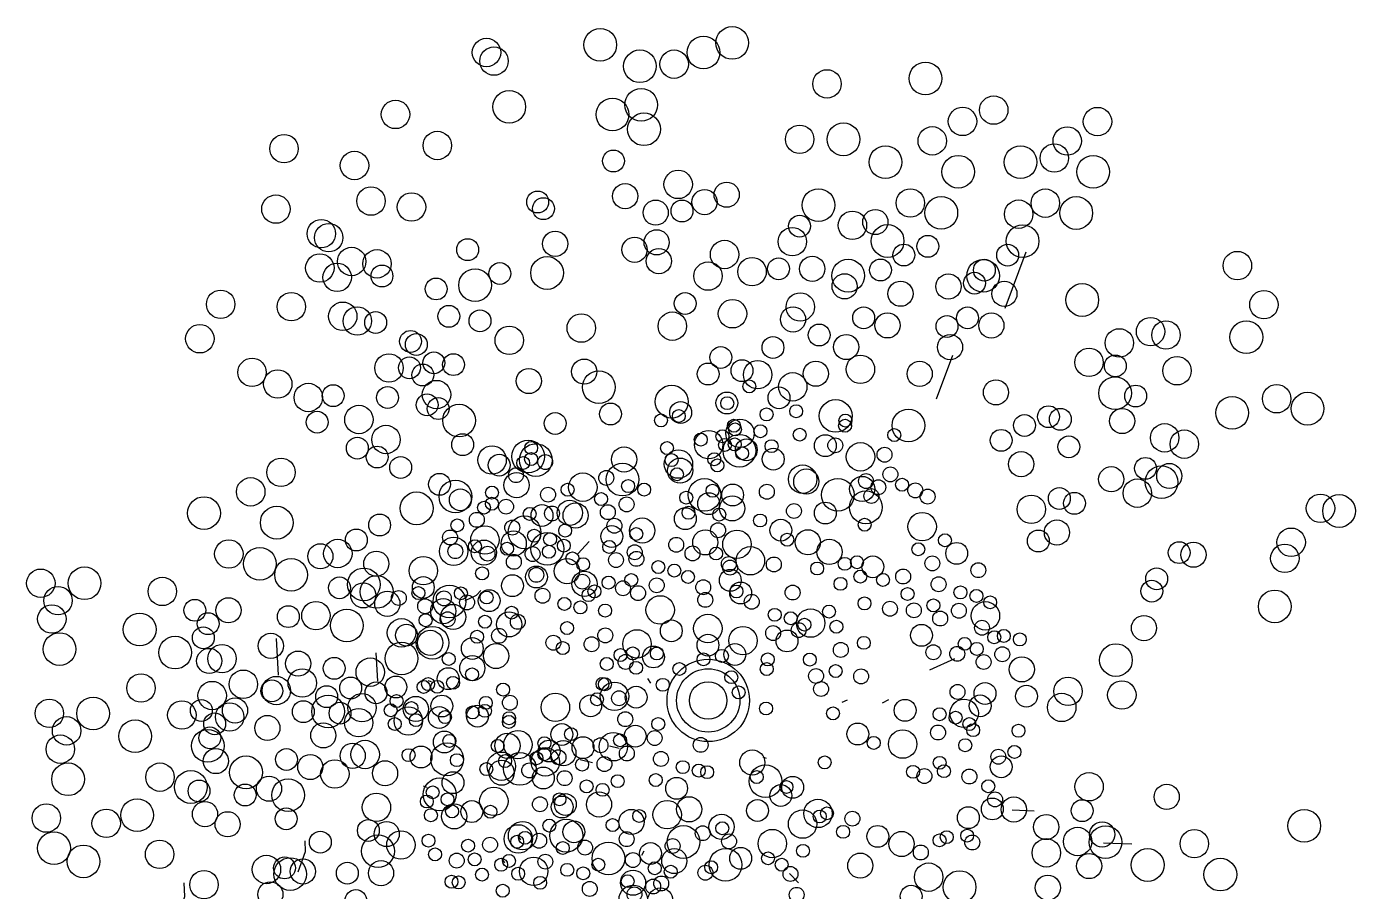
# Model space of a CAD drawing. Header units: millimetres. Extents: x 441156 to 441876, y 4514765 to 4515211.
# Drawn here: x 441409.474 to 441410.916, y 4514833.179 to 4514834.117 of the extents above; entities that cross this region are included whole.
import ezdxf

# ---------------------------------------------------------------- set-up
doc = ezdxf.new("R2010")
doc.units = ezdxf.units.MM
doc.layers.add('01_piscinas', color=254, linetype='Continuous')

msp = doc.modelspace()

# ---------------------------------------------------------------- linework, layer by layer
at = {"layer": '01_piscinas'}
for p, q in [((441410.53573987, 4514833.81185039, 0.00000053), (441410.55851209, 4514833.87315197, 0.00000053)), ((441410.46143894, 4514833.71367405, 0.00000053), (441410.47895603, 4514833.76082911, 0.00000053)), ((441410.0846284, 4514833.55888913, 0.00000053), (441410.07241944, 4514833.54534543, 0.00000053)), ((441409.74521343, 4514833.45373142, 0.00000053), (441409.74728696, 4514833.41372432, 0.00000053)), ((441409.85334168, 4514833.43819792, 0.00000053), (441409.8549367, 4514833.40742323, 0.00000053)), ((441410.45432114, 4514833.41971833, 0.00000053), (441410.48138038, 4514833.43211904, 0.00000053)), ((441409.91357885, 4514833.40652842, 0.00000053), (441409.91012765, 4514833.40767762, 0.00000053)), ((441410.15154696, 4514833.40508074, 0.00000053), (441410.14824222, 4514833.41038336, 0.00000053)), ((441409.86929552, 4514833.39108042, 0.00000053), (441409.86584433, 4514833.39222962, 0.00000053)), ((441410.36432541, 4514833.38687476, 0.00000053), (441410.35882789, 4514833.38412386, 0.00000053)), ((441410.40949228, 4514833.38701132, 0.00000053), (441410.40234551, 4514833.38343514, 0.00000053)), ((441410.11711269, 4514833.33436368, 0.00000053), (441410.10682681, 4514833.33675115, 0.00000053)), ((441410.08811575, 4514833.31874691, 0.00000053), (441410.0747441, 4514833.32185062, 0.00000053)), ((441410.27695331, 4514833.32361634, 0.00000053), (441410.27350212, 4514833.32476554, 0.00000053)), ((441409.90848195, 4514833.29212728, 0.00000053), (441409.90503076, 4514833.29327648, 0.00000053)), ((441410.72320489, 4514833.2885267, 0.00000053), (441410.72409725, 4514833.28587464, 0.00000053)), ((441410.54348249, 4514833.26761473, 0.00000053), (441410.56731575, 4514833.2667772, 0.00000053)), ((441410.87603561, 4514833.25915883, 0.00000053), (441410.87719568, 4514833.25571116, 0.00000053)), ((441410.01044765, 4514833.2351548, 0.00000053), (441410.0071429, 4514833.24045742, 0.00000053)), ((441410.14390432, 4514833.22308405, 0.00000053), (441410.14154827, 4514833.21833843, 0.00000053)), ((441410.64239648, 4514833.23197328, 0.00000053), (441410.67337972, 4514833.23088449, 0.00000053)), ((441409.99310401, 4514833.21015524, 0.00000053), (441409.98979927, 4514833.21545785, 0.00000053)), ((441410.30201462, 4514833.19875672, 0.00000053), (441410.31163618, 4514833.1884343, 0.00000053))]:
    msp.add_line(p, q, dxfattribs=at)
at = {"layer": '01_piscinas', "elevation": 0.00000053}
for points in [[(441409.95003837, 4514833.49471994), (441409.9625446, 4514833.50065879), (441409.9625446, 4514833.50065879), (441409.96715964, 4514833.50573662)], [(441409.76918804, 4514833.20067859), (441409.77703613, 4514833.22272065), (441409.77703613, 4514833.22272065), (441409.77648308, 4514833.23430372)], [(441409.6358137, 4514833.1449563), (441409.64601622, 4514833.17361097), (441409.64601622, 4514833.17361097), (441409.64529726, 4514833.18866897)]]:
    msp.add_lwpolyline(points, dxfattribs=at)
at = {"layer": '01_piscinas'}
for centre, radius in [((441410.09671659, 4514834.09764703, 0.00000053), 0.01775907), ((441410.2397932, 4514834.09967022, 0.00000053), 0.01775907), ((441409.97328132, 4514834.08930916, 0.00000053), 0.01541533), ((441410.20866391, 4514834.08922403, 0.00000053), 0.01775907), ((441409.98140293, 4514834.07997261, 0.00000053), 0.01541533), ((441410.13969358, 4514834.07437626, 0.00000053), 0.01775907), ((441410.17680259, 4514834.07662065, 0.00000053), 0.01541533), ((441410.34261679, 4514834.05526044, 0.00000053), 0.01541533), ((441410.44942446, 4514834.0611314, 0.00000053), 0.01775907), ((441409.99800466, 4514834.03044427, 0.00000053), 0.01775907), ((441410.14108126, 4514834.03246746, 0.00000053), 0.01775907), ((441410.52347762, 4514834.02682509, 0.00000053), 0.01541533), ((441409.87456938, 4514834.0221064, 0.00000053), 0.01541533), ((441410.10995198, 4514834.02202127, 0.00000053), 0.01775907), ((441410.48961967, 4514834.01454708, 0.00000053), 0.01541533), ((441410.63602999, 4514834.01439106, 0.00000053), 0.01541533), ((441410.14411929, 4514834.00600266, 0.00000053), 0.01775907), ((441410.36043373, 4514833.99514618, 0.00000053), 0.01775907), ((441409.75371888, 4514833.98495488, 0.00000053), 0.01541533), ((441409.92000334, 4514833.98840467, 0.00000053), 0.01541533), ((441410.31298554, 4514833.99519084, 0.00000053), 0.01541533), ((441410.4567744, 4514833.99344748, 0.00000053), 0.01541533), ((441410.60318472, 4514833.99329145, 0.00000053), 0.01541533), ((441410.11095817, 4514833.97161634, 0.00000053), 0.01185795), ((441410.40609677, 4514833.97042099, 0.00000053), 0.01775907), ((441410.55250709, 4514833.97026497, 0.00000053), 0.01775907), ((441410.58924616, 4514833.97481808, 0.00000053), 0.01541533), ((441409.83012219, 4514833.96674989, 0.00000053), 0.01541533), ((441410.48496755, 4514833.95998054, 0.00000053), 0.01775907), ((441410.63137787, 4514833.95982451, 0.00000053), 0.01775907), ((441410.18121289, 4514833.94620591, 0.00000053), 0.01541533), ((441409.84799223, 4514833.92811737, 0.00000053), 0.01541533), ((441410.12372873, 4514833.93351761, 0.00000053), 0.01366082), ((441410.20984205, 4514833.92703838, 0.00000053), 0.01366082), ((441410.23378765, 4514833.93507392, 0.00000053), 0.01366082), ((441410.33336072, 4514833.92376344, 0.00000053), 0.01775907), ((441410.43302161, 4514833.92605823, 0.00000053), 0.01541533), ((441410.57943193, 4514833.92590221, 0.00000053), 0.01541533), ((441409.74486724, 4514833.91942502, 0.00000053), 0.01541533), ((441409.89197632, 4514833.92167514, 0.00000053), 0.01541533), ((441410.02877852, 4514833.92710387, 0.00000053), 0.01185795), ((441410.03502591, 4514833.91992191, 0.00000053), 0.01185795), ((441410.15678794, 4514833.91561703, 0.00000053), 0.01366082), ((441410.18533334, 4514833.91734348, 0.00000053), 0.01185795), ((441410.46658132, 4514833.91533258, 0.00000053), 0.01775907), ((441410.55047489, 4514833.91390624, 0.00000053), 0.01541533), ((441410.61299164, 4514833.91517656, 0.00000053), 0.01775907), ((441410.31288272, 4514833.90091255, 0.00000053), 0.01185795), ((441410.37020662, 4514833.90178426, 0.00000053), 0.01541533), ((441410.39504247, 4514833.90542867, 0.00000053), 0.01366082), ((441409.7941117, 4514833.8927606, 0.00000053), 0.01541533), ((441409.80216989, 4514833.88839734, 0.00000053), 0.01541533), ((441410.15785539, 4514833.88337949, 0.00000053), 0.01366082), ((441410.30505946, 4514833.88411062, 0.00000053), 0.01541533), ((441410.40836791, 4514833.88480393, 0.00000053), 0.01775907), ((441410.55477823, 4514833.8846479, 0.00000053), 0.01775907), ((441409.95284626, 4514833.87540944, 0.00000053), 0.01185795), ((441410.04779647, 4514833.88182319, 0.00000053), 0.01366082), ((441410.13390979, 4514833.87534396, 0.00000053), 0.01366082), ((441410.2315077, 4514833.87016049, 0.00000053), 0.01541533), ((441410.45200644, 4514833.8790392, 0.00000053), 0.01185795), ((441409.79250255, 4514833.85557489, 0.00000053), 0.01541533), ((441409.8269681, 4514833.86255994, 0.00000053), 0.01541533), ((441409.85454808, 4514833.86003609, 0.00000053), 0.01541533), ((441410.03896061, 4514833.85015599, 0.00000053), 0.01775907), ((441410.16019234, 4514833.86302195, 0.00000053), 0.01366082), ((441410.32658806, 4514833.85467081, 0.00000053), 0.01366082), ((441410.42596186, 4514833.86959458, 0.00000053), 0.01185795), ((441410.53858519, 4514833.86947456, 0.00000053), 0.01185795), ((441410.78776867, 4514833.85817206, 0.00000053), 0.01541533), ((441409.81130498, 4514833.84539393, 0.00000053), 0.01541533), ((441409.85988433, 4514833.84683135, 0.00000053), 0.01185795), ((441409.96087391, 4514833.8369061, 0.00000053), 0.01775907), ((441409.98779546, 4514833.84948503, 0.00000053), 0.01185795), ((441410.21362225, 4514833.84675187, 0.00000053), 0.01541533), ((441410.26135818, 4514833.85151536, 0.00000053), 0.01541533), ((441410.29008946, 4514833.85470516, 0.00000053), 0.01185795), ((441410.3655545, 4514833.84721771, 0.00000053), 0.01775907), ((441410.40069627, 4514833.85336412, 0.00000053), 0.01185795), ((441410.51196482, 4514833.84706169, 0.00000053), 0.01775907), ((441410.51331959, 4514833.8532441, 0.00000053), 0.01185795), ((441409.91865611, 4514833.83282751, 0.00000053), 0.01185795), ((441410.36171348, 4514833.83565143, 0.00000053), 0.01366082), ((441410.42238331, 4514833.82762032, 0.00000053), 0.01366082), ((441410.4743368, 4514833.83553141, 0.00000053), 0.01366082), ((441410.50259762, 4514833.83903381, 0.00000053), 0.01185795), ((441410.53500663, 4514833.8275003, 0.00000053), 0.01366082), ((441410.61950282, 4514833.82085434, 0.00000053), 0.01775907), ((441409.68492242, 4514833.81620181, 0.00000053), 0.01541533), ((441409.76164003, 4514833.81354585, 0.00000053), 0.01541533), ((441410.18872587, 4514833.81702445, 0.00000053), 0.01185795), ((441410.31360856, 4514833.81329541, 0.00000053), 0.01541533), ((441410.81649261, 4514833.81569649, 0.00000053), 0.01541533), ((441409.81740759, 4514833.8032052, 0.00000053), 0.01541533), ((441409.83311889, 4514833.7980073, 0.00000053), 0.01541533), ((441409.93240229, 4514833.80311019, 0.00000053), 0.01185795), ((441409.96623621, 4514833.79815463, 0.00000053), 0.01185795), ((441410.24014202, 4514833.80591775, 0.00000053), 0.01541533), ((441410.30576267, 4514833.79976101, 0.00000053), 0.01366082), ((441410.3824249, 4514833.80152624, 0.00000053), 0.01185795), ((441410.49504822, 4514833.80140622, 0.00000053), 0.01185795), ((441409.85307538, 4514833.79642376, 0.00000053), 0.01185795), ((441410.0760542, 4514833.79035923, 0.00000053), 0.01541533), ((441410.17493619, 4514833.7924125, 0.00000053), 0.01541533), ((441410.40824006, 4514833.79327574, 0.00000053), 0.01366082), ((441410.47277357, 4514833.79217855, 0.00000053), 0.01185795), ((441410.52086338, 4514833.79315572, 0.00000053), 0.01366082), ((441410.69355599, 4514833.78654803, 0.00000053), 0.01541533), ((441410.71027229, 4514833.78283997, 0.00000053), 0.01541533), ((441410.79742326, 4514833.7804546, 0.00000053), 0.01775907), ((441409.66234717, 4514833.77878604, 0.00000053), 0.01541533), ((441409.89095573, 4514833.77591267, 0.00000053), 0.01185795), ((441409.89715434, 4514833.77255631, 0.00000053), 0.01185795), ((441409.9979675, 4514833.77710934, 0.00000053), 0.01541533), ((441410.28399247, 4514833.76925884, 0.00000053), 0.01185795), ((441410.33410567, 4514833.78285395, 0.00000053), 0.01185795), ((441410.36346051, 4514833.76979216, 0.00000053), 0.01366082), ((441410.47608383, 4514833.76967214, 0.00000053), 0.01366082), ((441410.65969804, 4514833.77427003, 0.00000053), 0.01541533), ((441410.22741419, 4514833.75852797, 0.00000053), 0.01185795), ((441410.62685277, 4514833.75317042, 0.00000053), 0.01541533), ((441409.71901565, 4514833.74231045, 0.00000053), 0.01541533), ((441409.86751037, 4514833.7471196, 0.00000053), 0.01541533), ((441409.88971792, 4514833.74730828, 0.00000053), 0.01185795), ((441409.91622989, 4514833.75268139, 0.00000053), 0.01185795), ((441409.93744526, 4514833.75073997, 0.00000053), 0.01185795), ((441410.07930105, 4514833.74313989, 0.00000053), 0.01366082), ((441410.21365615, 4514833.74052134, 0.00000053), 0.01185795), ((441410.2503761, 4514833.74418556, 0.00000053), 0.01185795), ((441410.26746144, 4514833.73983085, 0.00000053), 0.01541533), ((441410.33052712, 4514833.74087968, 0.00000053), 0.01366082), ((441410.37888974, 4514833.74568185, 0.00000053), 0.01541533), ((441410.44315044, 4514833.74075966, 0.00000053), 0.01366082), ((441410.65530725, 4514833.7493061, 0.00000053), 0.01185795), ((441410.72227992, 4514833.74407246, 0.00000053), 0.01541533), ((441409.74691549, 4514833.72968549, 0.00000053), 0.01541533), ((441409.90418133, 4514833.73947677, 0.00000053), 0.01185795), ((441410.01923435, 4514833.73294767, 0.00000053), 0.01366082), ((441410.0951601, 4514833.7262042, 0.00000053), 0.01775907), ((441410.30549792, 4514833.72668116, 0.00000053), 0.01541533), ((441409.78008619, 4514833.71503385, 0.00000053), 0.01541533), ((441409.80696398, 4514833.71702129, 0.00000053), 0.01185795), ((441409.86597752, 4514833.71497825, 0.00000053), 0.01185795), ((441409.9190669, 4514833.71825163, 0.00000053), 0.01541533), ((441410.17412783, 4514833.71051938, 0.00000053), 0.01775907), ((441410.25834071, 4514833.72712647, 0.00000053), 0.00701654), ((441410.2905687, 4514833.7147856, 0.00000053), 0.01185795), ((441410.52587198, 4514833.72060017, 0.00000053), 0.01366082), ((441410.65504592, 4514833.71970348, 0.00000053), 0.01775907), ((441410.67740258, 4514833.71663259, 0.00000053), 0.01185795), ((441410.83030837, 4514833.71370737, 0.00000053), 0.01541533), ((441409.90887565, 4514833.7070239, 0.00000053), 0.01185795), ((441409.92096126, 4514833.70302552, 0.00000053), 0.01185795), ((441410.10783458, 4514833.69714239, 0.00000053), 0.01185795), ((441410.18389765, 4514833.69872183, 0.00000053), 0.01185795), ((441410.23405597, 4514833.70911048, 0.00000053), 0.01185795), ((441410.23440095, 4514833.70888453, 0.00000053), 0.00701654), ((441410.35203158, 4514833.69508055, 0.00000053), 0.01775907), ((441410.78208136, 4514833.69839012, 0.00000053), 0.01775907), ((441410.86386808, 4514833.70298172, 0.00000053), 0.01775907), ((441409.7895984, 4514833.68823994, 0.00000053), 0.01185795), ((441409.83488925, 4514833.69115091, 0.00000053), 0.01541533), ((441409.94355327, 4514833.6899871, 0.00000053), 0.01775907), ((441410.04776788, 4514833.68695017, 0.00000053), 0.01185795), ((441410.16257697, 4514833.6901789, 0.00000053), 0.00701654), ((441410.18188515, 4514833.69495533, 0.00000053), 0.00701654), ((441410.27707191, 4514833.69667669, 0.00000053), 0.00701654), ((441410.30919384, 4514833.70018787, 0.00000053), 0.00701654), ((441410.36259366, 4514833.6900466, 0.00000053), 0.00701654), ((441410.43090236, 4514833.68464009, 0.00000053), 0.01775907), ((441410.55679137, 4514833.68476608, 0.00000053), 0.01185795), ((441410.58283595, 4514833.6942107, 0.00000053), 0.01185795), ((441410.59569465, 4514833.69135834, 0.00000053), 0.01185795), ((441410.66273385, 4514833.68952344, 0.00000053), 0.01366082), ((441409.86424945, 4514833.66946195, 0.00000053), 0.01541533), ((441410.22918219, 4514833.67300282, 0.00000053), 0.00701654), ((441410.248181, 4514833.67621307, 0.00000053), 0.01541533), ((441410.24166836, 4514833.68445318, 0.00000053), 0.00701654), ((441410.24285758, 4514833.68045532, 0.00000053), 0.00701654), ((441410.27038948, 4514833.67849128, 0.00000053), 0.00701654), ((441410.31296987, 4514833.67471796, 0.00000053), 0.00701654), ((441410.36220263, 4514833.68442768, 0.00000053), 0.00701654), ((441410.41560245, 4514833.67428641, 0.00000053), 0.00701654), ((441410.53152578, 4514833.66853561, 0.00000053), 0.01185795), ((441410.70883329, 4514833.67134201, 0.00000053), 0.01541533), ((441409.83318954, 4514833.66018179, 0.00000053), 0.01185795), ((441409.94741624, 4514833.66388114, 0.00000053), 0.01185795), ((441410.01856045, 4514833.65102759, 0.00000053), 0.01775907), ((441410.02171105, 4514833.66034231, 0.00000053), 0.00701654), ((441410.16907608, 4514833.66020038, 0.00000053), 0.00701654), ((441410.20572197, 4514833.66940887, 0.00000053), 0.00701654), ((441410.21432305, 4514833.66393507, 0.00000053), 0.01541533), ((441410.23195702, 4514833.66367449, 0.00000053), 0.00701654), ((441410.24760889, 4514833.65732623, 0.00000053), 0.01775907), ((441410.24252311, 4514833.66415819, 0.00000053), 0.00701654), ((441410.25507091, 4514833.6582744, 0.00000053), 0.01185795), ((441410.28247237, 4514833.66226152, 0.00000053), 0.00701654), ((441410.34078499, 4514833.66277517, 0.00000053), 0.01185795), ((441410.35160516, 4514833.66314365, 0.00000053), 0.00808333), ((441410.37895642, 4514833.65071779, 0.00000053), 0.01541533), ((441410.60493129, 4514833.66153718, 0.00000053), 0.01185795), ((441410.73013542, 4514833.66446782, 0.00000053), 0.01541533), ((441409.85465096, 4514833.65047028, 0.00000053), 0.01185795), ((441409.97937354, 4514833.6472547, 0.00000053), 0.01541533), ((441409.98707511, 4514833.641675, 0.00000053), 0.01185795), ((441410.02682172, 4514833.64721003, 0.00000053), 0.01775907), ((441410.02165724, 4514833.64822797, 0.00000053), 0.00701654), ((441410.03696792, 4514833.64505668, 0.00000053), 0.00808333), ((441410.12253142, 4514833.64779236, 0.00000053), 0.01366082), ((441410.18147777, 4514833.64283546, 0.00000053), 0.01541533), ((441410.17399232, 4514833.64715743, 0.00000053), 0.00701654), ((441410.22034267, 4514833.64813187, 0.00000053), 0.00701654), ((441410.25058746, 4514833.65446924, 0.00000053), 0.00701654), ((441410.28432974, 4514833.64815926, 0.00000053), 0.01185795), ((441410.40500498, 4514833.65300238, 0.00000053), 0.00808333), ((441410.55321282, 4514833.64279181, 0.00000053), 0.01366082), ((441409.75044051, 4514833.63384103, 0.00000053), 0.01541533), ((441409.88016688, 4514833.63919979, 0.00000053), 0.01185795), ((441410.00527984, 4514833.63079555, 0.00000053), 0.00808333), ((441410.01309835, 4514833.64400028, 0.00000053), 0.00701654), ((441410.12076677, 4514833.62599489, 0.00000053), 0.01775907), ((441410.18327583, 4514833.63572712, 0.00000053), 0.01366082), ((441410.17995269, 4514833.63176576, 0.00000053), 0.00701654), ((441410.22372642, 4514833.64140222, 0.00000053), 0.00701654), ((441410.31614143, 4514833.62644382, 0.00000053), 0.01541533), ((441410.32012487, 4514833.62385109, 0.00000053), 0.01366082), ((441410.41134745, 4514833.63168048, 0.00000053), 0.00808333), ((441410.65093239, 4514833.62639692, 0.00000053), 0.01366082), ((441410.68803009, 4514833.63817941, 0.00000053), 0.01185795), ((441410.70548171, 4514833.62321351, 0.00000053), 0.01775907), ((441410.71384525, 4514833.62992892, 0.00000053), 0.01366082), ((441409.71759524, 4514833.61274142, 0.00000053), 0.01541533), ((441409.92232308, 4514833.62082829, 0.00000053), 0.01185795), ((441409.93955137, 4514833.60773775, 0.00000053), 0.01775907), ((441410.00591078, 4514833.61993306, 0.00000053), 0.01366082), ((441410.07777079, 4514833.61776185, 0.00000053), 0.01541533), ((441410.10319524, 4514833.62785516, 0.00000053), 0.00808333), ((441410.12691699, 4514833.61895561, 0.00000053), 0.00701654), ((441410.20967093, 4514833.60936852, 0.00000053), 0.01775907), ((441410.35430271, 4514833.60946349, 0.00000053), 0.01775907), ((441410.3807947, 4514833.61581997, 0.00000053), 0.01366082), ((441410.38492457, 4514833.62440233, 0.00000053), 0.00808333), ((441410.39830568, 4514833.61774546, 0.00000053), 0.00808333), ((441410.42401338, 4514833.62045926, 0.00000053), 0.00701654), ((441410.43832439, 4514833.61426107, 0.00000053), 0.00808333), ((441410.67920204, 4514833.61127241, 0.00000053), 0.01541533), ((441409.8975094, 4514833.59485151, 0.00000053), 0.01775907), ((441409.94490784, 4514833.60414448, 0.00000053), 0.01185795), ((441409.97923049, 4514833.6119205, 0.00000053), 0.00701654), ((441410.04007184, 4514833.609683, 0.00000053), 0.00808333), ((441410.06128441, 4514833.61502592, 0.00000053), 0.00701654), ((441410.09758283, 4514833.60491117, 0.00000053), 0.00701654), ((441410.1442792, 4514833.61517526, 0.00000053), 0.00701654), ((441410.18990437, 4514833.60644058, 0.00000053), 0.00701654), ((441410.21419523, 4514833.59989303, 0.00000053), 0.01185795), ((441410.21841709, 4514833.61395503, 0.00000053), 0.00701654), ((441410.23979973, 4514833.59480931, 0.00000053), 0.01366082), ((441410.2402398, 4514833.60933765, 0.00000053), 0.01185795), ((441410.27736412, 4514833.61280375, 0.00000053), 0.00808333), ((441410.3847212, 4514833.59592852, 0.00000053), 0.01775907), ((441410.39076575, 4514833.60824994, 0.00000053), 0.00808333), ((441410.4517055, 4514833.60760419, 0.00000053), 0.00808333), ((441410.56417423, 4514833.59381826, 0.00000053), 0.01541533), ((441410.59458772, 4514833.60559068, 0.00000053), 0.01185795), ((441410.61097397, 4514833.60030284, 0.00000053), 0.01185795), ((441410.87790596, 4514833.59491885, 0.00000053), 0.01541533), ((441410.8980031, 4514833.59196426, 0.00000053), 0.01775907), ((441409.66691761, 4514833.58971494, 0.00000053), 0.01775907), ((441409.74578839, 4514833.57927448, 0.00000053), 0.01775907), ((441409.9706178, 4514833.59557847, 0.00000053), 0.00701654), ((441409.97917669, 4514833.59980617, 0.00000053), 0.00701654), ((441409.99448737, 4514833.59663488, 0.00000053), 0.00808333), ((441410.02011558, 4514833.5887754, 0.00000053), 0.00701654), ((441410.03346484, 4514833.58706198, 0.00000053), 0.01185795), ((441410.04436654, 4514833.58923053, 0.00000053), 0.00808333), ((441410.06360861, 4514833.5899642, 0.00000053), 0.01366082), ((441410.06996344, 4514833.58702762, 0.00000053), 0.01366082), ((441410.10493199, 4514833.59065788, 0.00000053), 0.00808333), ((441410.12521961, 4514833.59911024, 0.00000053), 0.00808333), ((441410.18892963, 4514833.58366256, 0.00000053), 0.01185795), ((441410.19237336, 4514833.59001036, 0.00000053), 0.00701654), ((441410.22571943, 4514833.58807031, 0.00000053), 0.00701654), ((441410.3067609, 4514833.59193595, 0.00000053), 0.00808333), ((441410.34083628, 4514833.58972589, 0.00000053), 0.01185795), ((441409.85736251, 4514833.57674377, 0.00000053), 0.01185795), ((441409.94164464, 4514833.57641673, 0.00000053), 0.00701654), ((441409.96279929, 4514833.58237375, 0.00000053), 0.00808333), ((441410.00122624, 4514833.57398035, 0.00000053), 0.00808333), ((441410.01455855, 4514833.56877824, 0.00000053), 0.01775907), ((441410.11203499, 4514833.57592343, 0.00000053), 0.00808333), ((441410.14222886, 4514833.57070828, 0.00000053), 0.01366082), ((441410.22450342, 4514833.57109238, 0.00000053), 0.00808333), ((441410.27005709, 4514833.58161949, 0.00000053), 0.00701654), ((441410.29251706, 4514833.57105361, 0.00000053), 0.01185795), ((441410.38345872, 4514833.57706568, 0.00000053), 0.00701654), ((441410.44585347, 4514833.57498178, 0.00000053), 0.01541533), ((441410.59200959, 4514833.56856876, 0.00000053), 0.01366082), ((441409.83209691, 4514833.5605133, 0.00000053), 0.01185795), ((441409.93382613, 4514833.56321201, 0.00000053), 0.00808333), ((441409.97156257, 4514833.5605452, 0.00000053), 0.01541533), ((441410.0028324, 4514833.55666433, 0.00000053), 0.01366082), ((441410.02494799, 4514833.5650808, 0.00000053), 0.00701654), ((441410.03926072, 4514833.55091729, 0.00000053), 0.01775907), ((441410.04231021, 4514833.56130045, 0.00000053), 0.00701654), ((441410.05864604, 4514833.57074257, 0.00000053), 0.00701654), ((441410.10915503, 4514833.56437517, 0.00000053), 0.01185795), ((441410.13575674, 4514833.56702388, 0.00000053), 0.00701654), ((441410.21061667, 4514833.55791876, 0.00000053), 0.01366082), ((441410.24489785, 4514833.555813, 0.00000053), 0.01541533), ((441410.29945387, 4514833.56075169, 0.00000053), 0.00701654), ((441410.32187189, 4514833.55799182, 0.00000053), 0.01366082), ((441410.47050605, 4514833.56021697, 0.00000053), 0.00701654), ((441410.57179445, 4514833.5593833, 0.00000053), 0.01185795), ((441410.84605716, 4514833.55804195, 0.00000053), 0.01541533), ((441409.69384245, 4514833.54535218, 0.00000053), 0.01541533), ((441409.72740216, 4514833.53462653, 0.00000053), 0.01775907), ((441409.79311412, 4514833.54280062, 0.00000053), 0.01366082), ((441409.81200456, 4514833.54579745, 0.00000053), 0.01541533), ((441409.93770462, 4514833.5482672, 0.00000053), 0.01541533), ((441409.93948903, 4514833.54832128, 0.00000053), 0.00808333), ((441409.9607016, 4514833.5536642, 0.00000053), 0.00701654), ((441409.97049243, 4514833.54675183, 0.00000053), 0.01366082), ((441409.97440127, 4514833.54569344, 0.00000053), 0.00808333), ((441409.99561383, 4514833.55103636, 0.00000053), 0.00701654), ((441410.02325061, 4514833.54523544, 0.00000053), 0.00808333), ((441410.04093926, 4514833.54774448, 0.00000053), 0.00701654), ((441410.05715911, 4514833.55435492, 0.00000053), 0.00701654), ((441410.10642258, 4514833.55297944, 0.00000053), 0.00701654), ((441410.13405936, 4514833.54717851, 0.00000053), 0.00808333), ((441410.17906467, 4514833.55529216, 0.00000053), 0.00808333), ((441410.19674337, 4514833.54590836, 0.00000053), 0.00808333), ((441410.22227874, 4514833.54581012, 0.00000053), 0.00701654), ((441410.25954337, 4514833.53795497, 0.00000053), 0.01541533), ((441410.34527073, 4514833.5475803, 0.00000053), 0.01366082), ((441410.44163574, 4514833.55042036, 0.00000053), 0.00701654), ((441410.48331152, 4514833.54595703, 0.00000053), 0.01185795), ((441410.72464362, 4514833.54680364, 0.00000053), 0.01185795), ((441410.74010296, 4514833.54453087, 0.00000053), 0.01366082), ((441410.8392199, 4514833.54057949, 0.00000053), 0.01541533), ((441409.76132693, 4514833.52277096, 0.00000053), 0.01775907), ((441409.85378395, 4514833.53476951, 0.00000053), 0.01366082), ((441409.90485935, 4514833.52716759, 0.00000053), 0.01541533), ((441410.002963, 4514833.53678307, 0.00000053), 0.00808333), ((441410.06053023, 4514833.52669547, 0.00000053), 0.01366082), ((441410.06647864, 4514833.54063232, 0.00000053), 0.00701654), ((441410.07814279, 4514833.53423486, 0.00000053), 0.00701654), ((441410.11377175, 4514833.53872615, 0.00000053), 0.00808333), ((441410.13592436, 4514833.54004198, 0.00000053), 0.00808333), ((441410.15964611, 4514833.53114243, 0.00000053), 0.00701654), ((441410.2361054, 4514833.53441208, 0.00000053), 0.00808333), ((441410.23753562, 4514833.5305245, 0.00000053), 0.00808333), ((441410.28495475, 4514833.53395407, 0.00000053), 0.00808333), ((441410.33193999, 4514833.52958727, 0.00000053), 0.00701654), ((441410.36188032, 4514833.5346253, 0.00000053), 0.00701654), ((441410.37517086, 4514833.53640294, 0.00000053), 0.00701654), ((441410.39229556, 4514833.53146742, 0.00000053), 0.01185795), ((441410.45689261, 4514833.53513474, 0.00000053), 0.00808333), ((441409.48986158, 4514833.51359736, 0.00000053), 0.01541533), ((441409.53730977, 4514833.5135527, 0.00000053), 0.01775907), ((441409.84019771, 4514833.51233051, 0.00000053), 0.01775907), ((441409.85418172, 4514833.5041411, 0.00000053), 0.01775907), ((441409.96854402, 4514833.52423368, 0.00000053), 0.00701654), ((441410.00141182, 4514833.51091775, 0.00000053), 0.01185795), ((441410.0274564, 4514833.52036237, 0.00000053), 0.01185795), ((441410.02732582, 4514833.52266224, 0.00000053), 0.00808333), ((441410.0795319, 4514833.51295628, 0.00000053), 0.01366082), ((441410.077205, 4514833.5152579, 0.00000053), 0.00808333), ((441410.13031195, 4514833.51709799, 0.00000053), 0.00701654), ((441410.17700833, 4514833.52736207, 0.00000053), 0.00701654), ((441410.19185723, 4514833.52041655, 0.00000053), 0.00701654), ((441410.2377143, 4514833.51672221, 0.00000053), 0.01185795), ((441410.37877731, 4514833.52079458, 0.00000053), 0.00701654), ((441410.40333343, 4514833.51722009, 0.00000053), 0.00701654), ((441410.42520453, 4514833.5208736, 0.00000053), 0.00808333), ((441410.50677179, 4514833.52773039, 0.00000053), 0.00808333), ((441410.70014454, 4514833.51843679, 0.00000053), 0.01185795), ((441409.50859777, 4514833.49469399, 0.00000053), 0.01541533), ((441409.62173896, 4514833.50467548, 0.00000053), 0.01541533), ((441409.81382554, 4514833.50867542, 0.00000053), 0.01185795), ((441409.8396407, 4514833.50042493, 0.00000053), 0.01366082), ((441409.89941422, 4514833.50290127, 0.00000053), 0.00701654), ((441409.90471947, 4514833.50901794, 0.00000053), 0.01185795), ((441409.9330525, 4514833.49370065, 0.00000053), 0.01775907), ((441409.94550911, 4514833.50266552, 0.00000053), 0.00701654), ((441410.0340647, 4514833.50000772, 0.00000053), 0.00808333), ((441410.08397985, 4514833.50067483, 0.00000053), 0.00701654), ((441410.09036801, 4514833.50475087, 0.00000053), 0.00701654), ((441410.10567326, 4514833.51429017, 0.00000053), 0.00701654), ((441410.12135712, 4514833.50811473, 0.00000053), 0.00808333), ((441410.13766112, 4514833.5028447, 0.00000053), 0.00808333), ((441410.15794874, 4514833.51129706, 0.00000053), 0.00808333), ((441410.20834535, 4514833.50922806, 0.00000053), 0.00808333), ((441410.24898009, 4514833.50298526, 0.00000053), 0.01185795), ((441410.2444557, 4514833.50464855, 0.00000053), 0.00701654), ((441410.30532243, 4514833.50349005, 0.00000053), 0.00808333), ((441410.35727323, 4514833.51294738, 0.00000053), 0.00701654), ((441410.4299894, 4514833.50194069, 0.00000053), 0.00701654), ((441410.46363149, 4514833.51248021, 0.00000053), 0.00808333), ((441410.48735323, 4514833.50358066, 0.00000053), 0.00701654), ((441410.69488512, 4514833.50500413, 0.00000053), 0.01185795), ((441409.65691718, 4514833.48424864, 0.00000053), 0.01185795), ((441409.69341578, 4514833.48421428, 0.00000053), 0.01366082), ((441409.78825177, 4514833.4784082, 0.00000053), 0.01541533), ((441409.86573668, 4514833.49130526, 0.00000053), 0.01366082), ((441409.87820165, 4514833.49755835, 0.00000053), 0.00808333), ((441409.90676338, 4514833.48864798, 0.00000053), 0.00808333), ((441409.92640651, 4514833.48327414, 0.00000053), 0.01366082), ((441409.927051, 4514833.49710034, 0.00000053), 0.00808333), ((441409.95222132, 4514833.49276699, 0.00000053), 0.00808333), ((441409.97614623, 4514833.49468728, 0.00000053), 0.01185795), ((441409.97343388, 4514833.49810991, 0.00000053), 0.00701654), ((441410.05778644, 4514833.49110817, 0.00000053), 0.00701654), ((441410.07514866, 4514833.48732781, 0.00000053), 0.00701654), ((441410.16169601, 4514833.48463654, 0.00000053), 0.01541533), ((441410.2105472, 4514833.49552907, 0.00000053), 0.00808333), ((441410.26094381, 4514833.49346006, 0.00000053), 0.00808333), ((441410.38329302, 4514833.4916766, 0.00000053), 0.00701654), ((441410.41092981, 4514833.48587568, 0.00000053), 0.00808333), ((441410.45801907, 4514833.48953622, 0.00000053), 0.00701654), ((441410.50471545, 4514833.4998003, 0.00000053), 0.00701654), ((441410.51447649, 4514833.47825693, 0.00000053), 0.01541533), ((441410.51956436, 4514833.49285478, 0.00000053), 0.00701654), ((441410.82822361, 4514833.48848494, 0.00000053), 0.01775907), ((441409.50186921, 4514833.47482985, 0.00000053), 0.01541533), ((441409.59708526, 4514833.46342118, 0.00000053), 0.01775907), ((441409.67132963, 4514833.46970759, 0.00000053), 0.01185795), ((441409.75836132, 4514833.47738566, 0.00000053), 0.01185795), ((441409.82181148, 4514833.46768255, 0.00000053), 0.01775907), ((441409.90725664, 4514833.47347074, 0.00000053), 0.00701654), ((441409.93112621, 4514833.47452715, 0.00000053), 0.00808333), ((441409.93716344, 4514833.4769746, 0.00000053), 0.01366082), ((441409.9716572, 4514833.47182272, 0.00000053), 0.00701654), ((441409.99783327, 4514833.46894348, 0.00000053), 0.01366082), ((441410.00052751, 4514833.48161933, 0.00000053), 0.00701654), ((441410.00723972, 4514833.47172081, 0.00000053), 0.00808333), ((441410.10193857, 4514833.483965, 0.00000053), 0.00701654), ((441410.21339624, 4514833.46449041, 0.00000053), 0.01541533), ((441410.28590387, 4514833.47934032, 0.00000053), 0.00701654), ((441410.30326609, 4514833.47555997, 0.00000053), 0.00701654), ((441410.32482455, 4514833.47034141, 0.00000053), 0.01541533), ((441410.34479587, 4514833.48288446, 0.00000053), 0.00701654), ((441410.43680651, 4514833.4841933, 0.00000053), 0.00808333), ((441410.46536824, 4514833.47528293, 0.00000053), 0.00808333), ((441410.48565586, 4514833.48373529, 0.00000053), 0.00808333), ((441410.68642643, 4514833.4649314, 0.00000053), 0.01366082), ((441409.66615381, 4514833.45442748, 0.00000053), 0.01185795), ((441409.88110656, 4514833.45977834, 0.00000053), 0.01541533), ((441409.8864481, 4514833.45718006, 0.00000053), 0.01185795), ((441409.91466627, 4514833.44905269, 0.00000053), 0.01775907), ((441409.98691407, 4514833.45653709, 0.00000053), 0.00808333), ((441410.06065564, 4514833.46493989, 0.00000053), 0.00701654), ((441410.10210619, 4514833.4569831, 0.00000053), 0.00808333), ((441410.1737129, 4514833.46197109, 0.00000053), 0.01185795), ((441410.25143272, 4514833.45134072, 0.00000053), 0.01541533), ((441410.2842065, 4514833.45949496, 0.00000053), 0.00808333), ((441410.31185211, 4514833.46271982, 0.00000053), 0.00808333), ((441410.31811499, 4514833.46861444, 0.00000053), 0.00701654), ((441410.35280571, 4514833.46641014, 0.00000053), 0.00701654), ((441410.44508249, 4514833.4570637, 0.00000053), 0.01185795), ((441410.51070359, 4514833.46530768, 0.00000053), 0.00808333), ((441409.51023676, 4514833.44216996, 0.00000053), 0.01775907), ((441409.63553031, 4514833.43831987, 0.00000053), 0.01775907), ((441409.73939693, 4514833.44565158, 0.00000053), 0.01366082), ((441409.88115073, 4514833.43191128, 0.00000053), 0.01775907), ((441409.91226326, 4514833.44892956, 0.00000053), 0.01366082), ((441409.95787485, 4514833.4428494, 0.00000053), 0.01185795), ((441409.9630445, 4514833.45548069, 0.00000053), 0.00701654), ((441410.04588537, 4514833.4490683, 0.00000053), 0.00808333), ((441410.05604856, 4514833.44326197, 0.00000053), 0.00701654), ((441410.08723107, 4514833.44738912, 0.00000053), 0.00808333), ((441410.13653597, 4514833.44779304, 0.00000053), 0.01541533), ((441410.2134823, 4514833.44647406, 0.00000053), 0.01185795), ((441410.29919638, 4514833.45097483, 0.00000053), 0.01185795), ((441410.38254234, 4514833.44890429, 0.00000053), 0.00701654), ((441410.4919104, 4514833.44782263, 0.00000053), 0.00701654), ((441410.52399352, 4514833.45494859, 0.00000053), 0.00701654), ((441410.53442533, 4514833.45640813, 0.00000053), 0.00701654), ((441410.55178755, 4514833.45262777, 0.00000053), 0.00701654), ((441409.67259039, 4514833.42930449, 0.00000053), 0.01366082), ((441409.68643502, 4514833.43178197, 0.00000053), 0.01541533), ((441409.76897005, 4514833.42634288, 0.00000053), 0.01366082), ((441409.93230851, 4514833.43137686, 0.00000053), 0.00701654), ((441409.95790883, 4514833.42141319, 0.00000053), 0.01366082), ((441409.98369002, 4514833.4345989, 0.00000053), 0.01366082), ((441410.11861322, 4514833.4356574, 0.00000053), 0.00701654), ((441410.12413056, 4514833.42823818, 0.00000053), 0.00808333), ((441410.13190376, 4514833.43743504, 0.00000053), 0.00701654), ((441410.15435901, 4514833.43362993, 0.00000053), 0.01185795), ((441410.15803906, 4514833.43735766, 0.00000053), 0.00701654), ((441410.20866469, 4514833.43103028, 0.00000053), 0.00701654), ((441410.2286206, 4514833.43479061, 0.00000053), 0.00701654), ((441410.24274113, 4514833.43635892, 0.00000053), 0.01185795), ((441410.27830742, 4514833.43092023, 0.00000053), 0.00701654), ((441410.32396984, 4514833.43072301, 0.00000053), 0.00701654), ((441410.35761193, 4514833.44126253, 0.00000053), 0.00808333), ((441410.45800191, 4514833.43870314, 0.00000053), 0.00808333), ((441410.48387861, 4514833.43702077, 0.00000053), 0.00808333), ((441410.50509117, 4514833.44236369, 0.00000053), 0.00701654), ((441410.51244034, 4514833.4281104, 0.00000053), 0.00808333), ((441410.53272796, 4514833.43656276, 0.00000053), 0.00808333), ((441410.65602235, 4514833.43024265, 0.00000053), 0.01775907), ((441409.7734387, 4514833.40535522, 0.00000053), 0.01541533), ((441409.80812751, 4514833.42131372, 0.00000053), 0.01185795), ((441409.84719201, 4514833.41713982, 0.00000053), 0.01541533), ((441409.93178674, 4514833.41005053, 0.00000053), 0.01185795), ((441409.95764175, 4514833.41473697, 0.00000053), 0.00701654), ((441410.1037381, 4514833.42606343, 0.00000053), 0.00701654), ((441410.13551021, 4514833.42182668, 0.00000053), 0.00701654), ((441410.21376917, 4514833.38641958, 0.00000053), 0.0446896), ((441410.18252124, 4514833.42058008, 0.00000053), 0.00701654), ((441410.21376917, 4514833.38641958, 0.00000053), 0.03437661), ((441410.27727347, 4514833.42045893, 0.00000053), 0.00701654), ((441410.33078696, 4514833.41297563, 0.00000053), 0.00808333), ((441410.35199952, 4514833.41831855, 0.00000053), 0.00701654), ((441410.3796363, 4514833.41251762, 0.00000053), 0.00808333), ((441410.55396392, 4514833.42012964, 0.00000053), 0.01366082), ((441409.59856316, 4514833.39993862, 0.00000053), 0.01541533), ((441409.67572553, 4514833.39173556, 0.00000053), 0.01541533), ((441409.70958348, 4514833.40401357, 0.00000053), 0.01541533), ((441409.74053378, 4514833.39681884, 0.00000053), 0.01185795), ((441409.74537974, 4514833.39717332, 0.00000053), 0.01541533), ((441409.82593402, 4514833.39995342, 0.00000053), 0.01185795), ((441409.85346961, 4514833.39469169, 0.00000053), 0.01185795), ((441409.87505342, 4514833.40098546, 0.00000053), 0.01185795), ((441409.90509727, 4514833.40108689, 0.00000053), 0.00701654), ((441409.90997564, 4514833.40414825, 0.00000053), 0.00701654), ((441409.92000445, 4514833.40118712, 0.00000053), 0.00701654), ((441409.93704229, 4514833.40556615, 0.00000053), 0.00701654), ((441410.09913101, 4514833.40438551, 0.00000053), 0.00701654), ((441410.10177989, 4514833.40405425, 0.00000053), 0.00701654), ((441410.11215628, 4514833.39094431, 0.00000053), 0.01541533), ((441410.16449285, 4514833.40337128, 0.00000053), 0.00701654), ((441410.21376917, 4514833.38641958, 0.00000053), 0.02034119), ((441410.23877632, 4514833.41166678, 0.00000053), 0.00701654), ((441410.33622094, 4514833.39882916, 0.00000053), 0.00808333), ((441410.60407641, 4514833.39632035, 0.00000053), 0.01541533), ((441410.66244498, 4514833.39236313, 0.00000053), 0.01541533), ((441409.80146279, 4514833.37441737, 0.00000053), 0.01775907), ((441409.79988945, 4514833.39050879, 0.00000053), 0.01185795), ((441409.83823453, 4514833.37854346, 0.00000053), 0.01541533), ((441409.87572112, 4514833.38573912, 0.00000053), 0.00701654), ((441409.92489637, 4514833.38036103, 0.00000053), 0.01185795), ((441409.99129817, 4514833.39820001, 0.00000053), 0.00701654), ((441409.99864733, 4514833.38394671, 0.00000053), 0.00808333), ((441410.04805868, 4514833.37897511, 0.00000053), 0.01541533), ((441410.08629956, 4514833.38069306, 0.00000053), 0.01185795), ((441410.09316719, 4514833.38771221, 0.00000053), 0.00701654), ((441410.11703676, 4514833.38876862, 0.00000053), 0.00808333), ((441410.13560541, 4514833.38990014, 0.00000053), 0.01185795), ((441410.24678616, 4514833.39519246, 0.00000053), 0.00701654), ((441410.48417826, 4514833.39565706, 0.00000053), 0.00808333), ((441410.50874608, 4514833.38060289, 0.00000053), 0.01185795), ((441410.51400551, 4514833.39403556, 0.00000053), 0.01185795), ((441410.55890441, 4514833.39099154, 0.00000053), 0.01185795), ((441410.59723916, 4514833.37885789, 0.00000053), 0.01541533), ((441409.4990914, 4514833.37237931, 0.00000053), 0.01541533), ((441409.54653958, 4514833.37233465, 0.00000053), 0.01775907), ((441409.64288026, 4514833.37063595, 0.00000053), 0.01541533), ((441409.66401704, 4514833.37561937, 0.00000053), 0.01185795), ((441409.69465513, 4514833.3685464, 0.00000053), 0.01541533), ((441409.70051564, 4514833.37558502, 0.00000053), 0.01366082), ((441409.77462385, 4514833.37427833, 0.00000053), 0.01185795), ((441409.81445068, 4514833.37267098, 0.00000053), 0.01185795), ((441409.83464262, 4514833.36228719, 0.00000053), 0.01541533), ((441409.8693626, 4514833.3757752, 0.00000053), 0.00701654), ((441409.88850068, 4514833.36422735, 0.00000053), 0.01541533), ((441409.89661042, 4514833.37718711, 0.00000053), 0.01366082), ((441409.8918175, 4514833.37810309, 0.00000053), 0.00701654), ((441409.92213336, 4514833.3678562, 0.00000053), 0.01185795), ((441409.95823667, 4514833.37341028, 0.00000053), 0.00701654), ((441409.96356263, 4514833.36934864, 0.00000053), 0.01185795), ((441409.97152721, 4514833.37518792, 0.00000053), 0.00701654), ((441409.97257966, 4514833.38382024, 0.00000053), 0.00701654), ((441410.27652279, 4514833.37768662, 0.00000053), 0.00701654), ((441410.34915469, 4514833.37241194, 0.00000053), 0.00701654), ((441410.42729514, 4514833.3756891, 0.00000053), 0.01185795), ((441410.46475971, 4514833.37150733, 0.00000053), 0.00701654), ((441410.49135293, 4514833.37246996, 0.00000053), 0.01541533), ((441409.51782759, 4514833.35347595, 0.00000053), 0.01541533), ((441409.59220263, 4514833.34760947, 0.00000053), 0.01775907), ((441409.67842949, 4514833.36107832, 0.00000053), 0.01185795), ((441409.73564106, 4514833.35656565, 0.00000053), 0.01366082), ((441409.87378911, 4514833.36089429, 0.00000053), 0.00701654), ((441409.89673374, 4514833.36506014, 0.00000053), 0.00701654), ((441409.92829634, 4514833.36837225, 0.00000053), 0.00701654), ((441409.99757563, 4514833.36311237, 0.00000053), 0.00701654), ((441409.99791291, 4514833.36718036, 0.00000053), 0.00701654), ((441410.12377564, 4514833.3661141, 0.00000053), 0.00808333), ((441410.15954136, 4514833.36086485, 0.00000053), 0.00701654), ((441410.48212193, 4514833.36772698, 0.00000053), 0.00701654), ((441410.49697083, 4514833.36078145, 0.00000053), 0.00701654), ((441409.51109903, 4514833.3336118, 0.00000053), 0.01541533), ((441409.67107341, 4514833.33716901, 0.00000053), 0.01775907), ((441409.67325367, 4514833.34579821, 0.00000053), 0.01185795), ((441409.79631089, 4514833.34853453, 0.00000053), 0.01366082), ((441409.92752982, 4514833.34135302, 0.00000053), 0.01185795), ((441409.93303013, 4514833.34256154, 0.00000053), 0.00701654), ((441409.9960066, 4514833.33730529, 0.00000053), 0.01366082), ((441410.00733693, 4514833.33849377, 0.00000053), 0.01541533), ((441410.05497514, 4514833.34955357, 0.00000053), 0.01185795), ((441410.06497963, 4514833.34986131, 0.00000053), 0.00701654), ((441410.11088304, 4514833.33620285, 0.00000053), 0.01541533), ((441410.11816322, 4514833.34317011, 0.00000053), 0.00701654), ((441410.13462599, 4514833.34779132, 0.00000053), 0.01185795), ((441410.15571711, 4514833.34564796, 0.00000053), 0.00808333), ((441410.37598497, 4514833.35001401, 0.00000053), 0.01185795), ((441410.42464971, 4514833.33909234, 0.00000053), 0.01541533), ((441410.46306233, 4514833.35166197, 0.00000053), 0.00808333), ((441410.50115755, 4514833.35420785, 0.00000053), 0.00701654), ((441410.55034555, 4514833.35351127, 0.00000053), 0.00701654), ((441409.67969025, 4514833.32067522, 0.00000053), 0.01366082), ((441409.75635248, 4514833.32244045, 0.00000053), 0.01185795), ((441409.82815601, 4514833.32642924, 0.00000053), 0.01366082), ((441409.84165801, 4514833.32783305, 0.00000053), 0.01541533), ((441409.88874681, 4514833.32711354, 0.00000053), 0.00701654), ((441409.90226422, 4514833.32512255, 0.00000053), 0.01185795), ((441409.93067783, 4514833.32257101, 0.00000053), 0.01775907), ((441409.98543555, 4514833.33711743, 0.00000053), 0.00701654), ((441410.03718741, 4514833.31984864, 0.00000053), 0.01541533), ((441410.03605551, 4514833.32795036, 0.00000053), 0.00701654), ((441410.03610931, 4514833.34006469, 0.00000053), 0.00701654), ((441410.0412171, 4514833.33154694, 0.00000053), 0.01185795), ((441410.05667643, 4514833.32927418, 0.00000053), 0.01366082), ((441410.07793705, 4514833.33521116, 0.00000053), 0.01185795), ((441410.09695066, 4514833.33782719, 0.00000053), 0.00808333), ((441410.12551239, 4514833.32891682, 0.00000053), 0.00808333), ((441410.20559629, 4514833.33824362, 0.00000053), 0.00808333), ((441410.39329889, 4514833.34039282, 0.00000053), 0.00701654), ((441410.49254485, 4514833.33786581, 0.00000053), 0.00701654), ((441410.54591957, 4514833.33059563, 0.00000053), 0.00701654), ((441409.71247207, 4514833.30843214, 0.00000053), 0.01775907), ((441409.78216764, 4514833.31418995, 0.00000053), 0.01366082), ((441409.80881274, 4514833.30673344, 0.00000053), 0.01541533), ((441409.86328143, 4514833.30740987, 0.00000053), 0.01366082), ((441409.94115223, 4514833.32166944, 0.00000053), 0.00701654), ((441409.98945148, 4514833.31508515, 0.00000053), 0.01541533), ((441409.98969558, 4514833.30806447, 0.00000053), 0.01366082), ((441409.99344539, 4514833.32064311, 0.00000053), 0.00701654), ((441410.00954861, 4514833.31213055, 0.00000053), 0.01775907), ((441410.02749662, 4514833.32372266, 0.00000053), 0.00701654), ((441410.05136619, 4514833.32477907, 0.00000053), 0.00808333), ((441410.0769944, 4514833.31691959, 0.00000053), 0.00701654), ((441410.10124536, 4514833.31737472, 0.00000053), 0.00808333), ((441410.16245599, 4514833.32299343, 0.00000053), 0.00808333), ((441410.18617773, 4514833.31409389, 0.00000053), 0.00701654), ((441410.26157327, 4514833.31908212, 0.00000053), 0.01366082), ((441410.34011009, 4514833.31919456, 0.00000053), 0.00701654), ((441410.46480867, 4514833.31878525, 0.00000053), 0.00701654), ((441410.53157072, 4514833.31441083, 0.00000053), 0.01185795), ((441410.52843945, 4514833.32539048, 0.00000053), 0.00808333), ((441409.51946658, 4514833.30095192, 0.00000053), 0.01775907), ((441409.61912747, 4514833.30324671, 0.00000053), 0.01541533), ((441409.65268718, 4514833.29252106, 0.00000053), 0.01775907), ((441409.93696431, 4514833.29727991, 0.00000053), 0.01185795), ((441409.973154, 4514833.31193037, 0.00000053), 0.00701654), ((441410.0196781, 4514833.31051794, 0.00000053), 0.00808333), ((441410.03490608, 4514833.30230611, 0.00000053), 0.01185795), ((441410.05810506, 4514833.30212454, 0.00000053), 0.00808333), ((441410.11552486, 4514833.29888676, 0.00000053), 0.00701654), ((441410.15684357, 4514833.30004945, 0.00000053), 0.00701654), ((441410.20353995, 4514833.31031353, 0.00000053), 0.00701654), ((441410.21264431, 4514833.30865856, 0.00000053), 0.00701654), ((441410.2759145, 4514833.29888089, 0.00000053), 0.01775907), ((441410.26640897, 4514833.30331513, 0.00000053), 0.00701654), ((441410.43593835, 4514833.30898864, 0.00000053), 0.00701654), ((441410.44823975, 4514833.30437375, 0.00000053), 0.00808333), ((441410.46945231, 4514833.30971667, 0.00000053), 0.00701654), ((441410.4970891, 4514833.30391575, 0.00000053), 0.00808333), ((441410.62691119, 4514833.29280821, 0.00000053), 0.01541533), ((441409.66152893, 4514833.28827651, 0.00000053), 0.01185795), ((441409.71149169, 4514833.28386026, 0.00000053), 0.01185795), ((441409.73738809, 4514833.29070637, 0.00000053), 0.01366082), ((441409.75813511, 4514833.28370696, 0.00000053), 0.01775907), ((441409.92247351, 4514833.28455793, 0.00000053), 0.01775907), ((441409.91490755, 4514833.28678598, 0.00000053), 0.00701654), ((441409.98124715, 4514833.27707207, 0.00000053), 0.01541533), ((441410.08182681, 4514833.293225, 0.00000053), 0.00701654), ((441410.09918902, 4514833.28944464, 0.00000053), 0.00701654), ((441410.17950454, 4514833.29107861, 0.00000053), 0.01185795), ((441410.29249267, 4514833.28324804, 0.00000053), 0.01185795), ((441410.2986201, 4514833.29258925, 0.00000053), 0.00701654), ((441410.30535018, 4514833.29215012, 0.00000053), 0.01185795), ((441410.51754088, 4514833.2933237, 0.00000053), 0.00701654), ((441410.71107986, 4514833.28180843, 0.00000053), 0.01366082), ((441409.59447376, 4514833.2619924, 0.00000053), 0.01775907), ((441409.66796551, 4514833.26315352, 0.00000053), 0.01366082), ((441409.85392286, 4514833.27053801, 0.00000053), 0.01541533), ((441409.90854902, 4514833.27682207, 0.00000053), 0.00701654), ((441409.93100392, 4514833.27914995, 0.00000053), 0.00701654), ((441409.95736413, 4514833.26586905, 0.00000053), 0.01185795), ((441410.03128008, 4514833.27383764, 0.00000053), 0.00808333), ((441410.0553059, 4514833.27089525, 0.00000053), 0.01185795), ((441410.05249265, 4514833.27918055, 0.00000053), 0.00701654), ((441410.0588672, 4514833.27366483, 0.00000053), 0.01185795), ((441410.0953658, 4514833.27363048, 0.00000053), 0.01366082), ((441410.16922515, 4514833.26247632, 0.00000053), 0.01541533), ((441410.19311887, 4514833.26832426, 0.00000053), 0.01366082), ((441410.26722708, 4514833.26701757, 0.00000053), 0.01185795), ((441410.33282448, 4514833.26386929, 0.00000053), 0.01541533), ((441410.52196452, 4514833.26874598, 0.00000053), 0.01185795), ((441410.52489005, 4514833.27907041, 0.00000053), 0.00808333), ((441410.54527606, 4514833.26816909, 0.00000053), 0.01366082), ((441410.61938427, 4514833.2668624, 0.00000053), 0.01185795), ((441409.49585686, 4514833.25883359, 0.00000053), 0.01541533), ((441409.56080845, 4514833.25309246, 0.00000053), 0.01541533), ((441409.69252731, 4514833.25212618, 0.00000053), 0.01366082), ((441409.75603327, 4514833.25806225, 0.00000053), 0.01185795), ((441409.91297553, 4514833.26194115, 0.00000053), 0.00701654), ((441409.9382804, 4514833.26066256, 0.00000053), 0.01366082), ((441409.93592016, 4514833.26610701, 0.00000053), 0.00701654), ((441409.97751391, 4514833.26573146, 0.00000053), 0.00701654), ((441410.13049122, 4514833.2546111, 0.00000053), 0.01366082), ((441410.13891797, 4514833.26105674, 0.00000053), 0.00701654), ((441410.22824428, 4514833.24930489, 0.00000053), 0.01366082), ((441410.31610972, 4514833.25229657, 0.00000053), 0.01541533), ((441410.33475565, 4514833.26056562, 0.00000053), 0.00701654), ((441410.34257654, 4514833.26398535, 0.00000053), 0.00701654), ((441410.37021333, 4514833.25818443, 0.00000053), 0.00808333), ((441410.49591994, 4514833.25930136, 0.00000053), 0.01185795), ((441410.58040147, 4514833.24914972, 0.00000053), 0.01366082), ((441410.86027307, 4514833.25042508, 0.00000053), 0.01775907), ((441409.84517846, 4514833.24535828, 0.00000053), 0.01185795), ((441409.86502846, 4514833.24155059, 0.00000053), 0.01366082), ((441410.00776692, 4514833.23623796, 0.00000053), 0.01541533), ((441410.01239661, 4514833.23983841, 0.00000053), 0.01541533), ((441410.04142193, 4514833.25065414, 0.00000053), 0.00701654), ((441410.05984479, 4514833.23979375, 0.00000053), 0.01775907), ((441410.06810383, 4514833.24384367, 0.00000053), 0.01185795), ((441410.11004765, 4514833.25126012, 0.00000053), 0.00701654), ((441410.18692378, 4514833.23289566, 0.00000053), 0.01775907), ((441410.20781508, 4514833.2424315, 0.00000053), 0.00808333), ((441410.22902764, 4514833.24777442, 0.00000053), 0.00701654), ((441410.36008889, 4514833.24392573, 0.00000053), 0.00701654), ((441410.39768562, 4514833.2389712, 0.00000053), 0.01185795), ((441410.61442312, 4514833.2334439, 0.00000053), 0.01541533), ((441410.64472812, 4514833.23269395, 0.00000053), 0.01775907), ((441410.64107131, 4514833.2411186, 0.00000053), 0.01366082), ((441409.50422441, 4514833.2261737, 0.00000053), 0.01775907), ((441409.61871249, 4514833.21955505, 0.00000053), 0.01541533), ((441409.79309487, 4514833.23268752, 0.00000053), 0.01185795), ((441409.85563376, 4514833.22293546, 0.00000053), 0.01775907), ((441409.88044262, 4514833.22970389, 0.00000053), 0.01541533), ((441409.91036651, 4514833.23431962, 0.00000053), 0.00701654), ((441409.95327946, 4514833.22889754, 0.00000053), 0.00701654), ((441409.97714903, 4514833.22995395, 0.00000053), 0.00808333), ((441410.00652671, 4514833.23316302, 0.00000053), 0.00701654), ((441410.0150856, 4514833.23739072, 0.00000053), 0.00701654), ((441410.03039628, 4514833.23421943, 0.00000053), 0.00808333), ((441410.05602449, 4514833.22635995, 0.00000053), 0.00701654), ((441410.08027546, 4514833.22681508, 0.00000053), 0.00808333), ((441410.12530453, 4514833.2359745, 0.00000053), 0.00808333), ((441410.1751837, 4514833.22857015, 0.00000053), 0.00808333), ((441410.23637681, 4514833.23352113, 0.00000053), 0.00808333), ((441410.28326445, 4514833.23119696, 0.00000053), 0.01541533), ((441410.42350078, 4514833.2307207, 0.00000053), 0.01366082), ((441410.46468768, 4514833.23473413, 0.00000053), 0.00701654), ((441410.47250857, 4514833.23815386, 0.00000053), 0.00701654), ((441410.49462801, 4514833.23977216, 0.00000053), 0.00701654), ((441410.50014536, 4514833.23235294, 0.00000053), 0.00808333), ((441410.58056517, 4514833.2211659, 0.00000053), 0.01541533), ((441410.7410688, 4514833.23099525, 0.00000053), 0.01541533), ((441409.53615475, 4514833.21183816, 0.00000053), 0.01775907), ((441409.91751651, 4514833.2194127, 0.00000053), 0.00701654), ((441409.94097495, 4514833.2127215, 0.00000053), 0.00808333), ((441409.96042946, 4514833.21399062, 0.00000053), 0.00701654), ((441409.99774197, 4514833.21239116, 0.00000053), 0.00701654), ((441410.03713516, 4514833.2115649, 0.00000053), 0.00808333), ((441410.10550784, 4514833.21506856, 0.00000053), 0.01775907), ((441410.1320434, 4514833.21331997, 0.00000053), 0.00808333), ((441410.15120264, 4514833.22048591, 0.00000053), 0.01185795), ((441410.1770178, 4514833.21223541, 0.00000053), 0.01366082), ((441410.23258682, 4514833.20817048, 0.00000053), 0.01775907), ((441410.2489557, 4514833.21517969, 0.00000053), 0.01185795), ((441410.27863578, 4514833.21517882, 0.00000053), 0.00701654), ((441410.31661045, 4514833.22332046, 0.00000053), 0.00701654), ((441410.37872123, 4514833.20723712, 0.00000053), 0.01366082), ((441410.44438183, 4514833.22150661, 0.00000053), 0.00808333), ((441410.62692805, 4514833.20677402, 0.00000053), 0.01366082), ((441410.69039117, 4514833.20796876, 0.00000053), 0.01775907), ((441409.73460124, 4514833.20303988, 0.00000053), 0.01541533), ((441409.75428048, 4514833.20476112, 0.00000053), 0.01185795), ((441409.76040625, 4514833.1980899, 0.00000053), 0.01775907), ((441409.77413048, 4514833.20095344, 0.00000053), 0.01366082), ((441409.82238519, 4514833.19915089, 0.00000053), 0.01185795), ((441409.85888379, 4514833.19911653, 0.00000053), 0.01366082), ((441409.9684393, 4514833.1975163, 0.00000053), 0.00701654), ((441409.98918308, 4514833.20816346, 0.00000053), 0.00701654), ((441410.00760965, 4514833.19839987, 0.00000053), 0.00701654), ((441410.02440423, 4514833.2010709, 0.00000053), 0.01541533), ((441410.0608569, 4514833.20266535, 0.00000053), 0.00701654), ((441410.07821912, 4514833.198885, 0.00000053), 0.00701654), ((441410.09455496, 4514833.20832712, 0.00000053), 0.00701654), ((441410.15576515, 4514833.20442042, 0.00000053), 0.00701654), ((441410.17312736, 4514833.20064007, 0.00000053), 0.00701654), ((441410.21072684, 4514833.19957182, 0.00000053), 0.00808333), ((441410.21698972, 4514833.20546644, 0.00000053), 0.00701654), ((441410.29348468, 4514833.20823329, 0.00000053), 0.00701654), ((441410.30299701, 4514833.19823822, 0.00000053), 0.00808333), ((441410.45286055, 4514833.19473668, 0.00000053), 0.01541533), ((441410.76926195, 4514833.19752831, 0.00000053), 0.01775907), ((441409.66689258, 4514833.1865679, 0.00000053), 0.01541533), ((441409.93536254, 4514833.18977751, 0.00000053), 0.00701654), ((441409.94308583, 4514833.18899106, 0.00000053), 0.00701654), ((441410.03152274, 4514833.18862091, 0.00000053), 0.00701654), ((441410.08533826, 4514833.18202675, 0.00000053), 0.00808333), ((441410.13223825, 4514833.18875183, 0.00000053), 0.01366082), ((441410.12643099, 4514833.19037598, 0.00000053), 0.00701654), ((441410.15406777, 4514833.18457505, 0.00000053), 0.00808333), ((441410.1627936, 4514833.18789459, 0.00000053), 0.00808333), ((441410.48642027, 4514833.18401103, 0.00000053), 0.01775907), ((441410.5821485, 4514833.18329044, 0.00000053), 0.01366082), ((441409.73887329, 4514833.17605304, 0.00000053), 0.01366082), ((441409.83162183, 4514833.16932973, 0.00000053), 0.01185795), ((441409.99091596, 4514833.18002668, 0.00000053), 0.00701654), ((441410.13243268, 4514833.1707058, 0.00000053), 0.01541533), ((441410.13378015, 4514833.17612269, 0.00000053), 0.00808333), ((441410.16181137, 4514833.16944313, 0.00000053), 0.01366082), ((441410.30973588, 4514833.1755837, 0.00000053), 0.00808333), ((441410.43385866, 4514833.17402728, 0.00000053), 0.01185795)]:
    msp.add_circle(centre, radius, dxfattribs=at)

doc.saveas('drawing.dxf')
